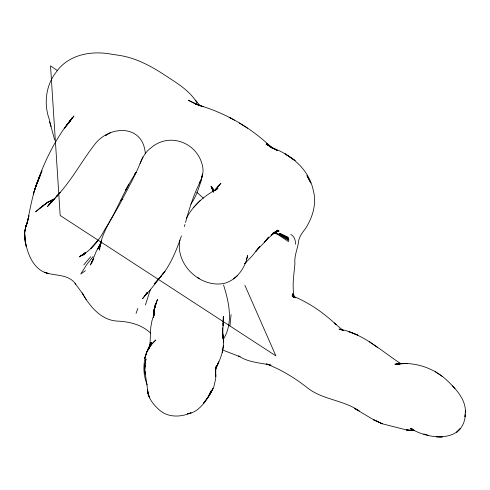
<?xml version="1.0" encoding="UTF-8"?>
<svg xmlns="http://www.w3.org/2000/svg" width="490" height="490" viewBox="0 0 490 490"><rect width="100%" height="100%" fill="white"/><g stroke="black" fill="none" stroke-linecap="round" stroke-linejoin="round"><path stroke-width="0.73" d="M24.696 237.46L24.623 231.966L26.111 225.676L24.806 230.876L24.696 237.46L24.745 234.532M24.782 232.34L25.676 226.472L27.673 221.529L25.872 226.509M144.991 365.534L145.983 358.87L144.746 365.271L144.685 370.538L145.083 365.528L144.636 370.532L145.303 374.44M154.031 313.079L154.056 311.812L154.117 313.306M223.624 342.547L222.919 335.148C225.247 346.589 221.229 358.025 215.876 367.99M295.378 244.265C295.801 240.48 294.325 236.315 290.839 234.434M222.699 335.368L223.336 316.411L223.201 325.973L223.367 318.249L223.318 324.141L223.495 322.451L223.244 323.829M179.885 240.014C175.077 264.594 200.539 288.365 224.5 283.336C237.031 279.784 245.208 267.785 247.671 255.504L246.299 259.908M153.664 315.039L154.203 309.264L155.299 304.425L154.767 308.032M153.548 316.926L154.203 309.264L157.37 299.568L154.203 309.264L153.462 317.122L153.597 315.762M229.939 325.893L231.078 314.641M149.952 346.087L150.43 342.4L149.922 346.338L150.749 327.504L151.943 320.864L154.552 312.626L153.891 315.548M223.189 324.398L223.716 320.877M223.183 324.509L223.495 322.451M222.227 352.604L223.409 345.26M185.545 222.46C188.411 211.747 191.713 201.139 195.976 190.892C199.154 183.205 204.44 175.781 202.707 166.986C198.291 142.921 169.761 131.498 150.877 147.956C142.321 154.087 140.134 164.763 135.577 173.638C131.541 181.802 127.345 189.887 122.978 197.874C114.923 215.128 101.369 230.521 99.488 250.121L99.825 248.124M150.203 344.066L149.579 347.098M215.337 370.385L215.618 369.007M215.9 367.623L216.323 365.552L215.747 370.875L215.71 378.654L213.873 386.714L209.463 395.093L203.454 403.386L204.342 402.21M100.726 242.709L99.635 247.573L101.644 240.743M154.552 312.626L153.517 317.005L154.399 313.3M216.017 189.636L216.396 188.172L216.09 189.287M26.099 226.423L28.971 215.729L27.391 222.258C30.858 204.734 33.994 187.008 42.005 170.839L34.619 189.844L38.735 178.685M215.324 370.612L215.686 369.387M184.35 226.576L184.975 224.487M26.527 225.057L27.765 220.984L25.854 226.527M150.742 343.613L151.128 342.381L149.848 346.387L150.742 343.613C143.515 356.138 141.469 371.261 147.282 384.883M149.848 346.442L151.128 342.381M145.395 305.019L150.479 289.253M136.067 313.422L137.819 308.4M181.441 235.929C176.749 249.496 171.322 263.112 162.539 274.596M215.863 368.78L218.068 363.396M36.082 185.863L40.388 174.752L37.528 181.974C45.319 158.742 56.895 136.888 72.201 117.747L68.882 123.015M101.332 242.262L99.482 246.207L100.762 243.365M142.896 156.947L140.109 163.47M100.187 244.731L101.093 242.777M215.851 368.027L218.907 361.602M69.543 122.188L70.774 119.615L68.894 122.935M136.312 172.284C124.074 190.053 117.037 210.914 105.111 228.983C99.329 240.033 91.281 250.427 80.06 256.331L85.713 252.773L79.3 256.846L85.713 252.773M93.186 259.547L91.599 262.756L96.205 251.444L101.222 242.397M146.847 293.075L146.167 294.423L147.551 292.205L142.615 298.643L147 292.965M99.844 244.969L97.786 248.975L100.487 243.72M93.437 258.983L90.356 264.998L93.51 258.928M128.846 184.142L125.55 190.475L126.757 188.172M217.07 188.197L218.712 185.196L217.339 187.725M209.463 395.093L212.991 388.607L208.899 395.994L212.991 388.607M199.13 183.119L201.482 179.175L202.493 173.981L201.023 181.294L196.956 193.14L193.862 199.381L190.831 204.232M186.445 218.24C193.225 205.01 205.016 195.228 218.007 188.43L215.251 190.506M223.354 339.172C233.644 322.996 228.959 302.061 223.544 284.966M216.598 188.656L217.719 186.947M158.307 279.686L149.879 290.386L144.428 296.272L147.459 292.365M205.23 401.041L207.895 397.531L211.141 390.91L207.619 397.941L207.895 397.531C203.16 404.838 196.637 412.837 187.37 413.817L191.057 412.874C180.528 417.309 167.776 417.854 158.889 409.554C153.192 404.409 147.778 397.653 147.557 389.63L148.194 394.015L149.652 397.929L147.919 393.299L148.194 394.015L144.893 370.759L145.328 374.366M68.839 122.567L64.239 128.552L73.953 115.977L66.94 124.999L71.411 119.254M218.607 186.175L220.923 183.211L213.952 191.082M93.014 256.589L86.565 264.821L80.74 274.014L85.45 270.682M159.115 278.522L159.887 277.597L154.258 283.93L161.571 275.766M85.566 252.73L83.698 254.953L85.621 252.693M83.766 264.906L90.681 256.748M56.816 196.202L59.982 192.625L56.816 196.202C71.999 180.075 82.149 160.261 95.801 143.019C111.273 124.852 143.399 124.846 145.358 153.86M54.176 199.271L57.734 195.136L47.499 206.498L52.546 200.931M244.706 263.644L252.338 255.786L259.633 246.586L255.939 251.235L267.571 238.949L275.858 231.47L271.074 235.2L277.677 230.079L272.134 234.361L278.786 230.429L272.918 233.264L279.079 230.998L273.745 232.689M85.517 252.705L83.533 254.898L85.597 252.552M52.056 201.488L48.804 204.973L51.658 201.794L49.233 204.11L52.369 201.451M200.281 200.367L193.366 207.736M85.683 252.387L83.643 254.482L85.689 252.411M244.706 263.485L246.219 261.93M52.063 201.445L50.207 203.338L53.894 199.638M85.572 252.491L83.98 254.083L85.101 253.159M134.45 173.999L136.018 172.462M40.523 207.607L35.641 211.803L47.64 202.303L54.733 198.799M237.282 275.741L233.565 278.896L234.477 278.13M52.173 201.568L50.409 203.013L52.185 201.598M39.941 208.097L43.334 205.788M52.767 200.949L51.634 201.666L52.804 200.967M122.99 199.142L120.54 200.52M107.316 134.45L105.693 135.356L110.403 132.741M54.225 199.13L47.64 202.303L41.999 206.394L47.64 202.303L54.359 199.136L50.348 200.851L53.82 199.387M273.837 232.86L275.233 232.554L273.745 232.781M414.754 430.245L412.623 430.532L406.559 429.957L382.378 423.795L373.558 419.752L354.693 408.501L358.649 410.663M412.678 429.301L410.559 428.86L412.684 429.265L410.663 428.67L413.254 429.791L412.102 429.277C429.761 439.812 463.828 442.733 465.316 414.54L464.992 416.776L465.408 410.608L465.377 412.905C466.211 399.913 456.337 389.477 447.713 381.042C433.883 367.635 413.915 361.191 394.86 364.211L399.95 363.96L396.33 363.941L399.748 364.241M398.376 363.862L407.276 363.531L401.91 363.702M273.769 233.167L276.936 233.454M399.773 364.027L397.574 363.519L399.503 363.978M271.031 365.203C260.074 362.747 248.246 362.435 238.63 355.985L240.063 356.757L222.117 349.787M270.407 365.007L266.327 363.905C281.193 369.576 295.176 378.164 307.689 388.031C322.83 399.865 343.515 399.975 359.311 411.024M423.709 433.969L427.972 435.236M342.976 330.407L339.092 329.06C363.163 333.359 381.091 351.005 400.985 363.758M195.492 100.113L199.785 105.522C226.729 113.57 251.836 128.258 271.919 147.925M199.736 105.515L203.087 106.716L198.285 104.86M195.308 103.684L200.079 105.571L188.289 100.26L196.613 104.664M400.777 363.96L398.731 363.078L400.122 363.702M343.576 330.548L341.487 329.611L342.663 330.346M279.857 233.375L288.096 237.148M276.195 232.86L288.935 240.578L279.055 233.657L288.88 239.383L279.147 233.338M279.845 233.644L288.573 238.214L279.821 233.516M234.539 120.185L229.492 117.484L230.839 118.213M274.859 233.044L279.459 235.519L288.671 241.723M239.353 123.076L247.573 128.215M194.879 103.451L196.576 104.523M442.127 376.314L435.224 371.641M57.434 70.633L50.525 65.856L60.184 215.49L275.901 355.887L244.902 285.339M195.473 103.868L196.662 104.695M369.209 341.646L377.484 347.428M197.292 277.224L199.338 278.651M150.651 333.157C141.971 324.815 130.113 321.808 118.433 321.146C101.553 320.895 89.768 306.428 82.136 292.928L86.179 299.586M343.19 330.536L334.229 323.002L336.079 324.601C323.271 312.498 308.48 302.25 292.04 295.758L295.642 297.834L292.689 296.058L294.233 297.326M197.985 104.983L196.919 104.094L198.015 105.032M203.405 198.217L196.637 192.074M294.178 297.154L293.106 296.199L294.025 297.167M452.503 385.949L454.971 388.539M271.754 147.815L266.725 143.356L273.365 148.586L266.07 144.17L277.585 150.675L271.031 147.3C290.699 154.35 308.633 168.707 313.208 190.059C316.957 203.319 312.749 217.211 305.527 228.493C302.269 232.713 298.6 237.319 298.404 242.899C297.124 249.918 294.092 256.668 294.919 263.981C293.878 275.049 291.905 286.276 294.251 297.35M82.779 293.963L75.105 283.349L75.711 284.127C68.288 273.53 54.782 276.342 44.308 272.213L48.608 273.543C32.138 270.278 25.572 249.79 24.794 235.096L25.051 241.282L26.258 246.427L25.964 245.043M196.956 102.808C189.563 90.258 176.382 82.841 164.591 74.976C150.896 66.021 136.128 58.047 119.768 55.45L111.469 54.2C91.55 50.397 68.416 54.433 56.191 72.116C45.497 85.585 43.53 104.903 49.796 120.712M307.022 175.683L310.832 183.04L307.016 175.763M294.012 296.983L292.322 293.724L294.018 297.069M213.487 192.068L211.012 186.188L213.407 192.154M213.352 191.333L211.968 187.198L213.321 191.517M294.104 296.836L293.271 294.018L294.153 297.399M51.033 126.512L49.625 121.453L54.66 139.975M213.646 191.4L212.923 188.454L213.573 191.333M25.664 243.653L24.5 236.119L25.174 239.818M24.825 238.128L25.204 240.118M223.489 341.236L222.534 331.173L222.625 332.643M222.717 334.113L222.987 338.523L222.466 329.623L222.625 333.316M222.717 335.534L222.779 337.016L222.54 327.914L222.65 333.133M144.746 365.271L144.801 366.667M153.768 312.21L153.48 317.073L153.768 312.21M155.581 304.645L153.934 310.77L156.041 303.047L155.581 304.645M145.052 357.161L144.599 358.637L146.81 351.936L151.753 343.87L148.103 349.401L151.036 344.893L155.649 340.085L151.036 344.893L147.441 350.662L150.283 345.891L146.81 351.936L145.052 357.161M35.574 186.929L33.277 194.034L37.087 182.703L35.574 186.929M268.532 237.166L264.6 242.17L268.532 237.166M164.934 271.289L158.246 279.649L164.934 271.289M97.951 240.602L90.932 248.289L97.951 240.602M458.53 430.367L456.717 432.192L460.122 428.768L458.53 430.367M54.66 198.94L53.343 199.442L54.702 198.922M442.194 436.964L436.357 436.804L442.194 436.964M412.623 430.532L406.559 429.957L412.623 430.532M354.172 333.708L348.984 331.687L357.792 335.142L354.172 333.708M382.378 423.795L373.558 419.752L382.378 423.795M287.397 155.391L285.039 153.842L295.158 160.591L287.397 155.391M215.526 370.416L215.288 368.162L215.808 376.491L215.526 370.416"/></g></svg>
